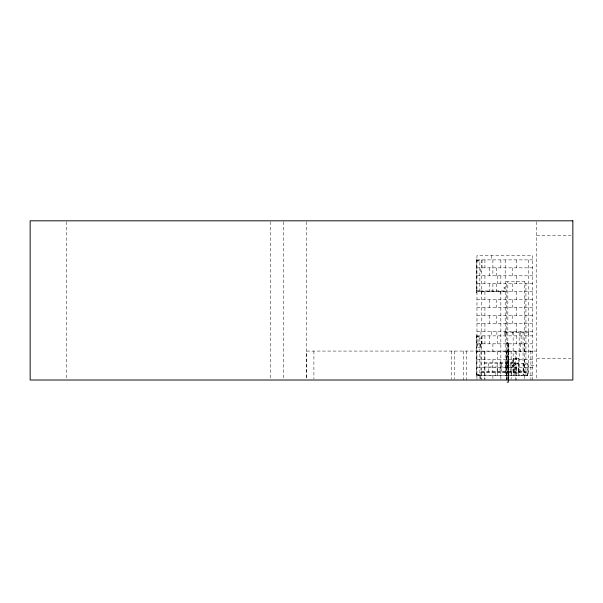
<?xml version="1.0" encoding="UTF-8"?>
<svg xmlns="http://www.w3.org/2000/svg" width="603" height="603" viewBox="0 0 603 603"><rect width="100%" height="100%" fill="white"/><g stroke="black" fill="none" stroke-linecap="round" stroke-linejoin="round"><path stroke-width="0.45" stroke-dasharray="3.02 2.26" d="M507.198 379.377L507.206 343.831M508.337 378.443L508.344 343.831L508.352 378.156M518.309 375.669L518.437 367.709L524.474 375.669L524.474 281.601M518.678 361.792L516.123 365.539L513.56 361.921M507.658 342.685C506.573 342.866 507.975 344.682 507.771 343.25M507.522 343.861L507.93 343.152L507.372 342.723M536.67 235.291L570.996 235.291M476.973 259.893L532.698 259.893M476.249 260.617L479.867 260.617L479.867 291.008L476.249 291.008M476.249 260.978L479.867 260.978M476.973 267.853L532.698 267.853M481.315 271.471L480.591 271.471L480.591 267.853M476.973 275.812L532.698 275.812M476.973 283.772L532.698 283.772M476.249 290.646L479.867 290.646M476.973 291.731L532.698 291.731M481.315 293.54L481.676 291.37M500.852 293.54L500.49 291.37M476.973 299.691L532.698 299.691M476.973 307.651L532.698 307.651M476.973 315.61L532.698 315.61M476.973 323.57L532.698 323.57M476.973 331.529L532.698 331.529M505.193 332.253L528.349 332.253M476.973 335.871L532.698 335.871M476.249 336.595L479.867 336.595L479.867 374.945L476.249 374.945M476.249 336.956L479.867 336.956M476.973 343.831L532.69 343.831M481.315 347.449L477.335 347.449L477.335 344.192L480.953 344.192L480.953 347.449M536.67 351.067L306.671 351.067L306.671 379.076M476.973 351.79L532.69 351.79M513.56 358.318L518.678 358.318M536.67 358.303L570.996 358.303M476.973 359.75L532.69 359.75M484.134 362.644L515.972 362.644L515.972 371.327M484.134 363.368L527.55 363.368L527.55 371.327M506.279 365.539L515.686 365.539M530.881 365.539L536.67 365.539M484.134 366.986L515.972 366.986M476.973 367.709L532.69 367.709M481.315 371.327L527.625 371.327L527.625 375.669M481.315 372.051L528.349 372.051M481.315 372.194L527.482 372.194L527.482 375.526L481.315 375.526M476.249 374.584L479.867 374.584M480.953 375.307L477.335 375.669M476.973 375.669L532.69 375.669M513.56 361.792L516.123 365.41L516.123 372.993M536.67 221.761L536.67 380.011M532.69 380.011L532.69 255.551L476.973 255.551L476.973 380.011M530.881 351.067L530.881 380.011M528.718 331.529L528.71 335.871M528.356 259.893L528.349 375.669M528.062 372.051L528.062 364.091L523.721 364.091L523.721 372.051M525.922 375.669L525.922 281.601L506.384 281.601L506.43 379.076M524.731 343.831L524.731 351.79M524.731 359.75L524.731 367.709M524.731 375.669L524.731 379.144M523.208 363.368L523.208 371.327M523.065 331.529L523.065 375.669M521.113 335.871L521.113 343.831M520.397 331.529L520.389 335.871M520.389 343.831L520.389 351.79M519.16 332.253L519.16 375.669M518.866 363.368L518.866 371.327M518.686 331.529L518.686 332.253M516.771 259.893L516.771 267.853M516.771 275.812L516.771 283.772M516.771 291.731L516.771 299.691M516.771 307.651L516.771 315.61M516.771 323.57L516.771 331.529M516.771 335.871L516.771 343.831M516.771 351.79L516.771 359.75M516.771 367.709L516.771 380.011M516.153 331.529L516.153 332.253M515.686 351.067L515.686 380.011M514.525 363.368L514.525 371.327M514.095 375.669L514.095 367.709L507.832 375.669L507.832 281.601M513.628 331.529L513.628 332.253M513.153 332.253L513.153 375.669M512.791 331.529L512.791 335.871M512.429 267.853L512.429 275.812M512.429 283.772L512.429 291.731M512.429 299.691L512.429 307.651M512.429 315.61L512.429 323.57M512.429 359.75L512.429 367.709M511.706 371.327L511.706 375.669M511.14 351.067L511.14 379.076M510.183 363.368L510.183 371.327M508.811 343.831L508.811 351.79M508.811 359.75L508.811 367.709M508.811 375.669L508.811 378.277M508.608 351.067L508.608 378.141M508.389 351.067L508.389 380.011M508.352 351.067L508.352 380.011M506.957 351.067L506.957 379.076M506.746 351.067L506.746 380.011M506.279 351.067L506.279 380.011M505.917 331.529L505.917 335.871M505.842 363.368L505.842 371.327M505.193 259.893L505.193 375.669M504.832 331.529L504.832 335.871M501.5 363.368L501.5 371.327M500.852 259.893L500.852 267.853M500.852 275.812L500.852 283.772M500.852 291.731L500.852 380.011M500.053 362.644L500.053 371.327M497.234 275.812L497.234 283.772M497.234 335.871L497.234 343.831M497.234 351.79L497.234 359.75M497.234 367.709L497.234 375.669M497.158 363.368L497.158 371.327M496.872 331.529L496.872 335.871M496.51 267.853L496.51 275.812M496.51 283.772L496.51 291.731M496.51 299.691L496.51 307.651M496.51 315.61L496.51 323.57M495.787 371.327L495.787 375.669M492.892 259.893L492.892 275.812M492.892 283.772L492.892 291.731M492.892 343.831L492.892 351.79M492.892 359.75L492.817 371.327M492.892 375.669L492.892 380.011M491.445 255.551L491.445 259.893M491.445 331.529L491.445 335.871M489.274 267.853L489.274 275.812M489.274 283.772L489.274 291.731M489.274 299.691L489.274 307.651M489.274 315.61L489.274 323.57M489.274 335.871L489.274 343.831M488.475 363.368L488.475 371.327M484.933 259.893L484.933 267.853M484.933 275.812L484.933 283.772M484.933 291.731L484.933 299.691M484.933 307.651L484.933 315.61M484.933 323.57L484.933 331.529M484.933 335.871L484.933 343.831M484.933 351.79L484.933 359.75M484.933 367.709L484.933 380.011M484.209 351.067L484.209 379.076M482.038 259.893L482.038 267.853M482.038 335.871L482.038 343.831M481.676 343.831L481.676 338.042L478.058 338.042L478.058 343.831M481.315 259.893L481.315 331.529M481.315 335.871L481.315 380.011M480.953 331.529L480.953 335.871M480.953 351.067L480.953 379.076M480.591 291.37L480.591 290.932L504.033 290.932L504.033 287.314L504.47 287.314L504.47 291.37L478.058 291.731M480.591 343.831L480.591 347.449M480.591 375.669L480.591 380.011M479.867 375.669L479.867 380.011M466.375 351.067L466.375 380.011M463.375 351.067L463.375 380.011M454.391 351.067L454.391 379.076M451.391 351.067L451.391 379.076M313.907 351.067L313.907 379.076M306.565 221.761L306.565 379.068M283.41 221.761L283.41 379.068M270.385 221.761L270.385 380.011M66.33 221.761L66.33 379.068M506.814 343.152C507.832 345.534 509.279 341.268 506.814 343.152M476.611 258.808L476.249 292.817L476.611 258.808M476.611 334.786L476.249 376.754L476.611 334.786M518.678 358.19L513.56 358.19L513.56 372.993L518.678 372.993L518.678 358.19"/><path stroke-width="0.9" d="M508.337 379.438L508.337 382.181L507.198 382.181M572.85 220.819L30.15 220.819L30.15 380.011L572.85 380.011L572.85 220.819"/></g></svg>
